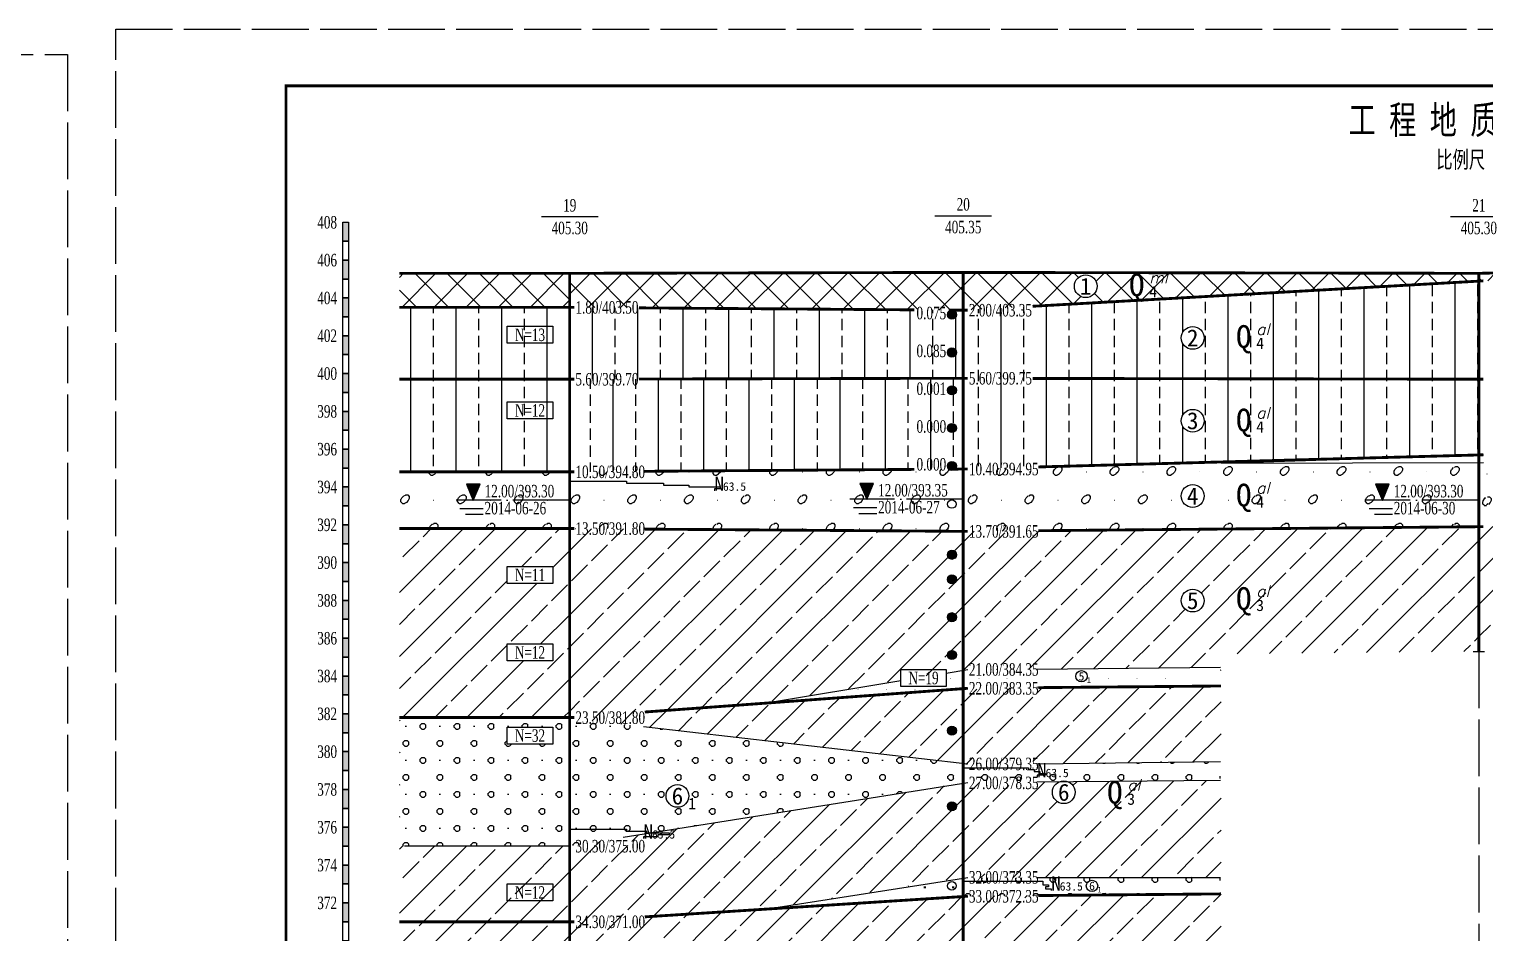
# Model space of a CAD drawing. Header units: millimetres. Extents: x -30 to 2967, y -786 to 1322.
# Drawn here: x 2469.1 to 2725.6, y -59.9 to 99.4 of the extents above; entities that cross this region are included whole.
import ezdxf
from ezdxf.enums import TextEntityAlignment as Align

# ---------------------------------------------------------------- set-up
doc = ezdxf.new("R2010")
doc.units = ezdxf.units.MM
doc.linetypes.add('SWX', pattern=[12, 10, -1, 0, -1])
doc.linetypes.add('XX', pattern=[12, 10, -2])
doc.layers.add('DXSW', color=7, linetype='Continuous')
doc.layers.add('MASKTEXT', color=7, linetype='Continuous')
doc.styles.add('Dzcd', font='TIMES.TTF')
doc.styles.add('DzSl', font='italic__.ttf')
doc.styles.get("Standard").update_dxf_attribs({"font": 'SimSun.ttf'})
pattern_1 = [(0, (0.293, 0), (3, 3), [0.4142, -5.5858]), (0, (0.293, 1), (3, 3), [0.4142, -5.5858]), (90, (0, 0.293), (-3, 3), [0.4142, -5.5858]), (90, (1, 0.293), (-3, 3), [0.4142, -5.5858]), (45, (0.707, 0), (-3.000042, 3.000042), [0.4142, -3.8285]), (45, (0, 0.707), (-3.000042, 3.000042), [0.4142, -3.8285]), (135, (0.293, 0), (-3.000042, -3.000042), [0.4142, -3.8285]), (135, (1, 0.707), (-3.000042, -3.000042), [0.4142, -3.8285]), (0, (3.5, 0.5), (0, 6), [0, -6])]
pattern_2 = [(45, (0, 0), (-2.828427, 2.828427), []), (315, (0, 0), (2.828427, 2.828427), [])]
pattern_3 = [(90, (2564.3745, -1294.6435), (-8, 5e-16), [2, -1]), (90, (2568.3745, -1294.6435), (-8, 5e-16), [])]
pattern_4 = [(90, (0, 0), (-8, 5e-16), [2, -1]), (90, (4, 0), (-8, 5e-16), [])]
pattern_5 = [(0, (2564.888, -1294.2046), (5, 5), [0.3756, -9.6244]), (0, (2565.445, -1292.7257), (5, 5), [0.3798, -9.6202]), (135, (2564.888, -1294.2046), (-5.000023, -5.000023), [0.3906, -6.6804]), (315, (2565.825, -1292.726), (5.000023, 5.000023), [0.3828, -6.6883]), (90, (2564.612, -1293.9283), (-5, 5), [0.377, -9.623]), (270, (2566.0955, -1292.9964), (5, -5), [0.3751, -9.6249]), (45, (2564.769, -1293.237), (-5.000023, 5.000023), [0.492, -6.5791]), (225, (2565.922, -1293.718), (5.000023, -5.000023), [0.4449, -6.6262]), (63.4348, (2564.612, -1293.551), (-10.000075, -6e-05), [0.3513, -22.0094]), (243.4348, (2566.0955, -1293.371), (10.000075, 6e-05), [0.3886, -21.9721]), (63.4348, (2569.612, -1288.551), (-10.000075, -6e-05), [0.3513, -22.0094]), (243.4348, (2571.0955, -1288.371), (10.000075, 6e-05), [0.3886, -21.9721]), (63.4348, (2574.612, -1283.551), (-10.000075, -6e-05), [0.3513, -22.0094]), (243.4348, (2576.0955, -1283.371), (10.000075, 6e-05), [0.3886, -21.9721]), (63.4348, (2579.612, -1278.551), (-10.000075, -6e-05), [0.3513, -22.0094]), (243.4348, (2581.0955, -1278.371), (10.000075, 6e-05), [0.3886, -21.9721]), (26.5659, (2565.117, -1292.8892), (-9.998806, 0.000297), [0.3657, -21.9937]), (206.5659, (2565.607, -1294.033), (9.999964, 0.000282), [0.3838, -21.9769]), (26.5659, (2570.117, -1287.8892), (-9.998806, 0.000297), [0.3657, -21.9937]), (206.5659, (2570.607, -1289.033), (9.999964, 0.000282), [0.3838, -21.9769]), (0, (2570.369, -1293.631), (0, 10), [0.05, -9.95]), (0, (2575.369, -1288.631), (0, 10), [0.05, -9.95])]
pattern_6 = [(45, (0, 0), (-5.656854, 5.656854), []), (45, (5.657, 0), (-2.828427, 8.485281), [4, -1])]
pattern_7 = [(45, (2564.3745, -1294.6435), (-2.828427, 2.828427), []), (315, (2564.3745, -1294.6435), (2.828427, 2.828427), [])]

# ---------------------------------------------------------------- blocks, each defined once
blk = doc.blocks.new('TL_YZY')
h = blk.add_hatch(color=256)
edge = h.paths.add_edge_path()
edge.add_arc((0, -0.79), 0.8, 0, 360)
blk.add_circle((0, -0.79), 0.8)
blk = doc.blocks.new('TL_BGN')
blk.add_lwpolyline([(-8, 0), (0, 0), (0, -3), (-8, -3)], close=True)
blk = doc.blocks.new('TL_RDY')
blk.add_circle((0, -1.51), 0.75)
blk = doc.blocks.new('tl_shw')
blk.add_hatch(color=256).paths.add_polyline_path([(1.21, 2.81), (-1.21, 2.81), (0, -0.04)])
for p, q in [((-2.35, -1.44), (1.77, -1.44)), ((1.77, -2.55), (-1.39, -2.55))]:
    blk.add_line(p, q)
at = {"flags": 128}
blk.add_lwpolyline([(1.21, 2.81), (-1.21, 2.81), (0, -0.04)], close=True, dxfattribs=at)

msp = doc.modelspace()

# ---------------------------------------------------------------- hatches: boundary and pattern name
for points in [[(2524.37, 62.02), (2524.37, 65.36), (2525.37, 65.36), (2525.37, 62.02)], [(2524.37, 55.36), (2524.37, 58.69), (2525.37, 58.69), (2525.37, 55.36)], [(2524.37, 48.69), (2524.37, 52.02), (2525.37, 52.02), (2525.37, 48.69)], [(2524.37, 42.02), (2524.37, 45.36), (2525.37, 45.36), (2525.37, 42.02)], [(2524.37, 35.36), (2524.37, 38.69), (2525.37, 38.69), (2525.37, 35.36)], [(2524.37, 28.69), (2524.37, 32.02), (2525.37, 32.02), (2525.37, 28.69)], [(2524.37, 22.02), (2524.37, 25.36), (2525.37, 25.36), (2525.37, 22.02)], [(2524.37, 15.36), (2524.37, 18.69), (2525.37, 18.69), (2525.37, 15.36)], [(2524.37, 8.69), (2524.37, 12.02), (2525.37, 12.02), (2525.37, 8.69)], [(2524.37, 2.02), (2524.37, 5.36), (2525.37, 5.36), (2525.37, 2.02)], [(2524.37, -4.64), (2524.37, -1.31), (2525.37, -1.31), (2525.37, -4.64)], [(2524.37, -11.31), (2524.37, -7.98), (2525.37, -7.98), (2525.37, -11.31)], [(2524.37, -17.98), (2524.37, -14.64), (2525.37, -14.64), (2525.37, -17.98)], [(2524.37, -24.64), (2524.37, -21.31), (2525.37, -21.31), (2525.37, -24.64)], [(2524.37, -31.31), (2524.37, -27.98), (2525.37, -27.98), (2525.37, -31.31)], [(2524.37, -37.98), (2524.37, -34.64), (2525.37, -34.64), (2525.37, -37.98)], [(2524.37, -44.64), (2524.37, -41.31), (2525.37, -41.31), (2525.37, -44.64)], [(2524.37, -51.31), (2524.37, -47.98), (2525.37, -47.98), (2525.37, -51.31)], [(2524.37, -57.98), (2524.37, -54.64), (2525.37, -54.64), (2525.37, -57.98)]]:
    msp.add_hatch(color=256).paths.add_polyline_path(points)
h = msp.add_hatch()
h.set_pattern_fill('素填土', color=256, style=0)
h.set_pattern_definition(pattern_2)
h.paths.add_polyline_path([(2564.37, 56.36), (2633.71, 56.52), (2633.71, 49.86), (2564.37, 50.36)])
h.paths.add_polyline_path([(2564.8, 48.64), (2576.81, 48.64), (2576.81, 52.09), (2564.8, 52.09)], flags=9)
h.paths.add_polyline_path([(2625.03, 47.65), (2631.27, 47.65), (2631.27, 51.01), (2625.03, 51.01)], flags=9)
h = msp.add_hatch()
h.set_pattern_fill('素填土', color=256, style=0)
h.set_pattern_definition(pattern_2)
h.paths.add_polyline_path([(2633.71, 56.52), (2724.57, 56.36), (2724.57, 55.03), (2633.71, 49.86)])
edge = h.paths.add_edge_path(flags=16)
edge.add_arc((2655.29, 54.08), 2, 0, 360)
h.paths.add_polyline_path([(2661.78, 50.79), (2666.81, 50.79), (2666.81, 57.36), (2661.78, 57.36)], flags=9)
h.paths.add_polyline_path([(2665.99, 54.13), (2671.32, 54.13), (2671.32, 57.13), (2665.99, 57.13)], flags=9)
h.paths.add_polyline_path([(2634.13, 48.14), (2646.15, 48.14), (2646.15, 51.59), (2634.13, 51.59)], flags=9)
h.paths.add_polyline_path([(2666.01, 51.65), (2668.4, 51.65), (2668.4, 54.54), (2666.01, 54.54)], flags=24)
h = msp.add_hatch()
h.set_pattern_fill('素填土', color=256, style=0)
h.set_pattern_definition(pattern_7)
h.paths.add_polyline_path([(2724.57, 56.36), (2815.74, 58.49), (2815.74, 56.83), (2724.57, 55.03)])
h.paths.add_polyline_path([(2725, 53.3), (2737.01, 53.3), (2737.01, 56.75), (2725, 56.75)], flags=8)
h = msp.add_hatch()
h.set_pattern_fill('黄土状粉质粘土', color=256, style=0)
h.set_pattern_definition(pattern_4)
h.paths.add_polyline_path([(2724.57, 55.03), (2815.74, 56.83), (2815.74, 41.83), (2724.57, 37.69)])
h.paths.add_polyline_path([(2807.06, 52.95), (2813.3, 52.95), (2813.3, 56.31), (2807.06, 56.31)], flags=24)
h.paths.add_polyline_path([(2807.06, 49.62), (2813.3, 49.62), (2813.3, 52.98), (2807.06, 52.98)], flags=24)
h.paths.add_polyline_path([(2807.06, 46.29), (2813.3, 46.29), (2813.3, 49.64), (2807.06, 49.64)], flags=24)
h.paths.add_polyline_path([(2807.06, 42.95), (2813.3, 42.95), (2813.3, 46.31), (2807.06, 46.31)], flags=24)
h.paths.add_polyline_path([(2725, 53.3), (2737.01, 53.3), (2737.01, 56.75), (2725, 56.75)], flags=24)
h.paths.add_polyline_path([(2725, 35.97), (2737.01, 35.97), (2737.01, 39.42), (2725, 39.42)], flags=9)
h.paths.add_polyline_path([(2807.06, 39.62), (2813.3, 39.62), (2813.3, 42.98), (2807.06, 42.98)], flags=25)
h = msp.add_hatch()
h.set_pattern_fill('素填土', color=256, style=0)
h.set_pattern_definition(pattern_7)
h.paths.add_polyline_path([(2534.37, 56.36), (2564.37, 56.36), (2564.37, 50.36), (2534.37, 50.36)])
h = msp.add_hatch()
h.set_pattern_fill('黄土状粉质粘土', color=256, style=0)
h.set_pattern_definition(pattern_3)
h.paths.add_polyline_path([(2633.71, 49.86), (2724.57, 55.03), (2724.57, 37.69), (2633.71, 37.86)])
edge = h.paths.add_edge_path(flags=16)
edge.add_arc((2674.14, 44.97), 2, 0, 360)
h.paths.add_polyline_path([(2666.01, 51.65), (2668.4, 51.65), (2668.4, 54.54), (2666.01, 54.54)], flags=24)
h.paths.add_polyline_path([(2680.62, 41.68), (2685.66, 41.68), (2685.66, 48.24), (2680.62, 48.24)], flags=24)
h.paths.add_polyline_path([(2684.86, 42.54), (2687.24, 42.54), (2687.24, 45.42), (2684.86, 45.42)], flags=24)
h.paths.add_polyline_path([(2684.84, 45.02), (2688.96, 45.02), (2688.96, 48.02), (2684.84, 48.02)], flags=24)
h.paths.add_polyline_path([(2634.13, 48.14), (2646.15, 48.14), (2646.15, 51.59), (2634.13, 51.59)], flags=24)
h.paths.add_polyline_path([(2634.13, 36.14), (2646.15, 36.14), (2646.15, 39.59), (2634.13, 39.59)], flags=9)
h = msp.add_hatch()
h.set_pattern_fill('黄土状粉质粘土', color=256, style=0)
h.set_pattern_definition(pattern_3)
h.paths.add_polyline_path([(2564.37, 50.36), (2633.71, 49.86), (2633.71, 37.86), (2564.37, 37.69)])
h.paths.add_polyline_path([(2625.03, 47.65), (2631.27, 47.65), (2631.27, 51.01), (2625.03, 51.01)], flags=8)
h.paths.add_polyline_path([(2625.03, 40.99), (2631.27, 40.99), (2631.27, 44.35), (2625.03, 44.35)], flags=8)
h.paths.add_polyline_path([(2564.8, 48.64), (2576.81, 48.64), (2576.81, 52.09), (2564.8, 52.09)], flags=8)
h.paths.add_polyline_path([(2564.8, 35.97), (2576.81, 35.97), (2576.81, 39.42), (2564.8, 39.42)], flags=8)
h = msp.add_hatch()
h.set_pattern_fill('黄土状粉质粘土', color=256, style=0)
h.set_pattern_definition(pattern_3)
h.paths.add_polyline_path([(2534.37, 50.36), (2564.37, 50.36), (2564.37, 37.69), (2534.37, 37.69)])
h.paths.add_polyline_path([(2554.2, 43.83), (2560.55, 43.83), (2560.55, 47.18), (2554.2, 47.18)], flags=8)
h = msp.add_hatch()
h.set_pattern_fill('黄土状粉质粘土', color=256, style=0)
h.set_pattern_definition(pattern_4)
h.paths.add_polyline_path([(2724.57, 37.69), (2815.74, 41.83), (2815.74, 24.16), (2724.57, 24.36)])
h.paths.add_polyline_path([(2807.06, 39.62), (2813.3, 39.62), (2813.3, 42.98), (2807.06, 42.98)], flags=9)
h.paths.add_polyline_path([(2807.06, 36.29), (2813.3, 36.29), (2813.3, 39.64), (2807.06, 39.64)], flags=24)
h.paths.add_polyline_path([(2807.06, 32.95), (2813.3, 32.95), (2813.3, 36.31), (2807.06, 36.31)], flags=24)
h.paths.add_polyline_path([(2807.06, 29.62), (2813.3, 29.62), (2813.3, 32.98), (2807.06, 32.98)], flags=24)
h.paths.add_polyline_path([(2807.06, 26.29), (2813.3, 26.29), (2813.3, 29.64), (2807.06, 29.64)], flags=24)
h.paths.add_polyline_path([(2725, 35.97), (2737.01, 35.97), (2737.01, 39.42), (2725, 39.42)], flags=24)
h.paths.add_polyline_path([(2724.98, 23.32), (2737, 23.32), (2737, 26.77), (2724.98, 26.77)], flags=9)
h.paths.add_polyline_path([(2807.06, 22.95), (2813.3, 22.95), (2813.3, 26.31), (2807.06, 26.31)], flags=9)
h = msp.add_hatch()
h.set_pattern_fill('黄土状粉质粘土', color=256, style=0)
h.set_pattern_definition(pattern_4)
h.paths.add_polyline_path([(2564.37, 37.69), (2633.71, 37.86), (2633.71, 21.86), (2564.37, 21.36)])
h.paths.add_polyline_path([(2625.03, 34.32), (2631.27, 34.32), (2631.27, 37.68), (2625.03, 37.68)], flags=24)
h.paths.add_polyline_path([(2625.03, 27.65), (2631.27, 27.65), (2631.27, 31.01), (2625.03, 31.01)], flags=24)
h.paths.add_polyline_path([(2564.8, 35.97), (2576.81, 35.97), (2576.81, 39.42), (2564.8, 39.42)], flags=9)
h.paths.add_polyline_path([(2564.8, 19.64), (2577.95, 19.64), (2577.95, 23.09), (2564.8, 23.09)], flags=9)
h.paths.add_polyline_path([(2625.03, 20.99), (2631.27, 20.99), (2631.27, 24.35), (2625.03, 24.35)], flags=9)
h = msp.add_hatch()
h.set_pattern_fill('黄土状粉质粘土', color=256, style=0)
h.set_pattern_definition(pattern_3)
h.paths.add_polyline_path([(2633.71, 37.86), (2724.57, 37.69), (2724.57, 24.36), (2633.71, 21.86)])
edge = h.paths.add_edge_path(flags=16)
edge.add_arc((2674.14, 30.37), 2, 0, 360)
h.paths.add_polyline_path([(2680.62, 26.95), (2685.66, 26.95), (2685.66, 33.52), (2680.62, 33.52)], flags=24)
h.paths.add_polyline_path([(2684.86, 27.81), (2687.24, 27.81), (2687.24, 30.69), (2684.86, 30.69)], flags=24)
h.paths.add_polyline_path([(2684.84, 30.29), (2688.96, 30.29), (2688.96, 33.29), (2684.84, 33.29)], flags=24)
h.paths.add_polyline_path([(2634.13, 36.14), (2646.15, 36.14), (2646.15, 39.59), (2634.13, 39.59)], flags=9)
h.paths.add_polyline_path([(2634.13, 20.14), (2647.28, 20.14), (2647.28, 23.59), (2634.13, 23.59)], flags=9)
h = msp.add_hatch()
h.set_pattern_fill('黄土状粉质粘土', color=256, style=0)
h.set_pattern_definition(pattern_3)
h.paths.add_polyline_path([(2534.37, 37.69), (2564.37, 37.69), (2564.37, 21.36), (2534.37, 21.36)])
h.paths.add_polyline_path([(2554.2, 30.5), (2560.55, 30.5), (2560.55, 33.84), (2554.2, 33.84)], flags=8)
h = msp.add_hatch()
h.set_pattern_fill('卵石', color=256, style=0)
h.set_pattern_definition([(0, (0.5137, 0.439), (5, 5), [0.3756, -9.6244]), (0, (1.0705, 1.918), (5, 5), [0.3798, -9.6202]), (135, (0.514, 0.439), (-5.000023, -5.000023), [0.3906, -6.6804]), (315, (1.45, 1.918), (5.000023, 5.000023), [0.3828, -6.6883]), (90, (0.2375, 0.715), (-5, 5), [0.377, -9.623]), (270, (1.721, 1.647), (5, -5), [0.3751, -9.6249]), (45, (0.3946, 1.4064), (-5.000023, 5.000023), [0.492, -6.5791]), (225, (1.547, 0.925), (5.000023, -5.000023), [0.4449, -6.6262]), (63.4348, (0.2375, 1.092), (-10.000075, -6e-05), [0.3513, -22.0094]), (243.4348, (1.721, 1.273), (10.000075, 6e-05), [0.3886, -21.9721]), (63.4348, (5.2375, 6.092), (-10.000075, -6e-05), [0.3513, -22.0094]), (243.4348, (6.721, 6.273), (10.000075, 6e-05), [0.3886, -21.9721]), (63.4348, (10.2375, 11.092), (-10.000075, -6e-05), [0.3513, -22.0094]), (243.4348, (11.721, 11.273), (10.000075, 6e-05), [0.3886, -21.9721]), (63.4348, (15.2375, 16.092), (-10.000075, -6e-05), [0.3513, -22.0094]), (243.4348, (16.721, 16.273), (10.000075, 6e-05), [0.3886, -21.9721]), (26.5659, (0.7425, 1.7543), (-9.998806, 0.000297), [0.3657, -21.9937]), (206.5659, (1.2326, 0.6106), (9.9999644, 0.000282), [0.3838, -21.9769]), (26.5659, (5.7425, 6.7543), (-9.998806, 0.000297), [0.3657, -21.9937]), (206.5659, (6.2326, 5.6106), (9.9999644, 0.000282), [0.3838, -21.9769]), (0, (5.994, 1.013), (0, 10), [0.05, -9.95]), (0, (10.994, 6.013), (0, 10), [0.05, -9.95])])
h.paths.add_polyline_path([(2724.57, 24.36), (2815.74, 24.16), (2815.74, 12.49), (2724.57, 11.69)])
h.paths.add_polyline_path([(2724.67, 24.26), (2770.16, 23.84), (2724.67, 23.03)], flags=16)
h.paths.add_polyline_path([(2807.06, 22.95), (2813.3, 22.95), (2813.3, 26.31), (2807.06, 26.31)], flags=9)
h.paths.add_polyline_path([(2800.17, 17.04), (2813.32, 17.04), (2813.32, 20.49), (2800.17, 20.49)], flags=24)
h.paths.add_polyline_path([(2800.18, 14.05), (2811.91, 14.05), (2811.91, 17.41), (2800.18, 17.41)], flags=24)
h.paths.add_polyline_path([(2724.98, 23.32), (2737, 23.32), (2737, 26.77), (2724.98, 26.77)], flags=9)
h.paths.add_polyline_path([(2724.98, 20.29), (2738.13, 20.29), (2738.13, 23.74), (2724.98, 23.74)], flags=24)
h.paths.add_polyline_path([(2725, 9.97), (2738.15, 9.97), (2738.15, 13.42), (2725, 13.42)], flags=9)
edge = h.paths.add_edge_path(flags=16)
edge.add_line((2800.51, 14.6), (2797.35, 14.6))
edge = h.paths.add_edge_path(flags=16)
edge.add_line((2796.39, 15.72), (2800.51, 15.72))
h.paths.add_polyline_path([(2799.95, 19.97), (2797.53, 19.97), (2798.74, 17.12)], flags=16)
edge = h.paths.add_edge_path(flags=16)
edge.add_arc((2813.74, 16.98), 0.75, 0, 360)
h.paths.add_polyline_path([(2800.18, 14.05), (2811.91, 14.05), (2811.91, 17.41), (2800.18, 17.41)], flags=8)
h.paths.add_polyline_path([(2800.17, 17.04), (2813.32, 17.04), (2813.32, 20.49), (2800.17, 20.49)], flags=8)
h = msp.add_hatch()
h.set_pattern_fill('卵石', color=256, style=0)
h.set_pattern_definition(pattern_5)
h.paths.add_polyline_path([(2564.37, 21.36), (2633.71, 21.86), (2633.71, 10.86), (2564.37, 11.36)])
h.paths.add_polyline_path([(2625.03, 20.99), (2631.27, 20.99), (2631.27, 24.35), (2625.03, 24.35)], flags=8)
h.paths.add_polyline_path([(2618.13, 16.4), (2631.28, 16.4), (2631.28, 19.85), (2618.13, 19.85)], flags=8)
h.paths.add_polyline_path([(2618.15, 13.42), (2629.88, 13.42), (2629.88, 16.78), (2618.15, 16.78)], flags=8)
h.paths.add_polyline_path([(2564.8, 19.64), (2577.95, 19.64), (2577.95, 23.09), (2564.8, 23.09)], flags=8)
h.paths.add_polyline_path([(2564.8, 9.64), (2577.95, 9.64), (2577.95, 13.09), (2564.8, 13.09)], flags=8)
h = msp.add_hatch()
h.set_pattern_fill('卵石', color=256, style=0)
h.set_pattern_definition(pattern_5)
h.paths.add_polyline_path([(2633.71, 21.86), (2724.57, 24.36), (2724.57, 11.69), (2633.71, 10.86)])
edge = h.paths.add_edge_path(flags=16)
edge.add_arc((2674.14, 17.1), 2, 0, 360)
h.paths.add_polyline_path([(2679.24, 22.86), (2724.57, 24.36), (2724.57, 23.03)], flags=16)
h.paths.add_polyline_path([(2709, 16.24), (2722.15, 16.24), (2722.15, 19.69), (2709, 19.69)], flags=24)
h.paths.add_polyline_path([(2709.02, 13.26), (2720.74, 13.26), (2720.74, 16.61), (2709.02, 16.61)], flags=24)
h.paths.add_polyline_path([(2680.62, 13.72), (2685.66, 13.72), (2685.66, 20.29), (2680.62, 20.29)], flags=24)
h.paths.add_polyline_path([(2684.86, 14.58), (2687.24, 14.58), (2687.24, 17.47), (2684.86, 17.47)], flags=24)
h.paths.add_polyline_path([(2684.84, 17.06), (2688.96, 17.06), (2688.96, 20.06), (2684.84, 20.06)], flags=24)
h.paths.add_polyline_path([(2634.13, 20.14), (2647.28, 20.14), (2647.28, 23.59), (2634.13, 23.59)], flags=24)
h.paths.add_polyline_path([(2634.13, 9.14), (2647.28, 9.14), (2647.28, 12.59), (2634.13, 12.59)], flags=9)
h = msp.add_hatch()
h.set_pattern_fill('卵石', color=256, style=0)
h.set_pattern_definition(pattern_5)
h.paths.add_polyline_path([(2534.37, 21.36), (2564.37, 21.36), (2564.37, 11.36), (2534.37, 11.36)])
h.paths.add_polyline_path([(2548.8, 16.24), (2561.95, 16.24), (2561.95, 19.69), (2548.8, 19.69)], flags=8)
h.paths.add_polyline_path([(2548.82, 13.26), (2560.54, 13.26), (2560.54, 16.61), (2548.82, 16.61)], flags=8)
h = msp.add_hatch()
h.set_pattern_fill('粉质粘土', color=256, style=0)
h.set_pattern_definition(pattern_6)
h.paths.add_polyline_path([(2564.37, 11.36), (2633.71, 10.86), (2633.71, -16.81), (2564.37, -21.97)])
h.paths.add_polyline_path([(2599.04, -19.39), (2633.71, -13.47), (2633.71, -16.81)], flags=17)
h.paths.add_polyline_path([(2623.53, -16.68), (2629.88, -16.68), (2629.88, -13.32), (2623.53, -13.32)], flags=24)
h.paths.add_polyline_path([(2564.8, 9.64), (2577.95, 9.64), (2577.95, 13.09), (2564.8, 13.09)], flags=9)
h.paths.add_polyline_path([(2564.8, -23.7), (2577.95, -23.7), (2577.95, -20.25), (2564.8, -20.25)], flags=9)
h = msp.add_hatch()
h.set_pattern_fill('粉质粘土', color=256, style=0)
h.set_pattern_definition(pattern_6)
h.paths.add_polyline_path([(2724.57, 11.69), (2815.74, 12.49), (2815.74, -17.51), (2770.16, -17.91), (2770.16, -9.91), (2724.57, -10.31)])
h.paths.add_polyline_path([(2770.26, -12.01), (2815.74, -11.51), (2815.74, -17.51), (2770.26, -17.91)], flags=16)
h.paths.add_polyline_path([(2805.57, -14.7), (2811.91, -14.7), (2811.91, -11.36), (2805.57, -11.36)], flags=24)
h.paths.add_polyline_path([(2725, 9.97), (2738.15, 9.97), (2738.15, 13.42), (2725, 13.42)], flags=9)
h.paths.add_polyline_path([(2725, -12.03), (2738.15, -12.03), (2738.15, -8.58), (2725, -8.58)], flags=25)
h = msp.add_hatch()
h.set_pattern_fill('粉质粘土', color=256, style=0)
h.set_pattern_definition(pattern_6)
h.paths.add_polyline_path([(2534.37, 11.36), (2564.37, 11.36), (2564.37, -21.97), (2534.37, -21.97)])
h.paths.add_polyline_path([(2554.2, 1.5), (2560.55, 1.5), (2560.55, 4.84), (2554.2, 4.84)], flags=8)
h.paths.add_polyline_path([(2554.2, -12.17), (2560.55, -12.17), (2560.55, -8.82), (2554.2, -8.82)], flags=8)
h.paths.add_polyline_path([(2553.37, -8.98), (2561.37, -8.98), (2561.37, -11.98), (2553.37, -11.98)], flags=16)
h.paths.add_polyline_path([(2553.37, 4.69), (2561.37, 4.69), (2561.37, 1.69), (2553.37, 1.69)], flags=16)
h.paths.add_polyline_path([(2554.2, -26.85), (2560.55, -26.85), (2560.55, -23.49), (2554.2, -23.49)], flags=9)
h.paths.add_polyline_path([(2554.2, -12.17), (2560.55, -12.17), (2560.55, -8.82), (2554.2, -8.82)], flags=24)
h.paths.add_polyline_path([(2554.2, 1.5), (2560.55, 1.5), (2560.55, 4.84), (2554.2, 4.84)], flags=24)
h = msp.add_hatch()
h.set_pattern_fill('粉质粘土', color=256, style=0)
h.set_pattern_definition(pattern_6)
h.paths.add_polyline_path([(2633.71, 10.86), (2724.57, 11.69), (2724.57, -10.31), (2679.14, -10.73), (2679.14, -16.4), (2633.71, -16.81)])
edge = h.paths.add_edge_path(flags=16)
edge.add_arc((2674.14, -1.35), 2, 0, 360)
h.paths.add_polyline_path([(2680.62, -4.52), (2685.66, -4.52), (2685.66, 2.04), (2680.62, 2.04)], flags=24)
h.paths.add_polyline_path([(2684.86, -3.67), (2687.25, -3.67), (2687.25, -0.75), (2684.86, -0.75)], flags=24)
h.paths.add_polyline_path([(2684.84, -1.18), (2688.96, -1.18), (2688.96, 1.82), (2684.84, 1.82)], flags=24)
h.paths.add_polyline_path([(2634.13, 9.14), (2647.28, 9.14), (2647.28, 12.59), (2634.13, 12.59)], flags=9)
h.paths.add_polyline_path([(2633.81, -13.57), (2679.04, -13.06), (2679.04, -16.4), (2633.81, -16.81)], flags=16)
h = msp.add_hatch()
h.set_pattern_fill('粉质粘土', color=256, style=0)
h.set_pattern_definition(pattern_6)
h.paths.add_polyline_path([(2633.71, -16.81), (2679.14, -16.4), (2679.14, -53.06), (2633.71, -53.47)])
edge = h.paths.add_edge_path(flags=16)
edge.add_arc((2651.42, -35.14), 2, 0, 360)
h.paths.add_polyline_path([(2633.81, -50.24), (2679.04, -50.14), (2679.04, -53.06), (2633.81, -53.47)], flags=16)
h.paths.add_polyline_path([(2633.81, -30.24), (2679.04, -29.73), (2679.04, -33.06), (2633.81, -33.47)], flags=16)
h.paths.add_polyline_path([(2657.91, -38.68), (2662.94, -38.68), (2662.94, -32.12), (2657.91, -32.12)], flags=24)
h.paths.add_polyline_path([(2662.14, -37.83), (2664.53, -37.83), (2664.53, -34.91), (2662.14, -34.91)], flags=24)
h.paths.add_polyline_path([(2662.12, -35.34), (2666.24, -35.34), (2666.24, -32.34), (2662.12, -32.34)], flags=24)
h.paths.add_polyline_path([(2634.13, -18.53), (2647.28, -18.53), (2647.28, -15.08), (2634.13, -15.08)], flags=9)
h.paths.add_polyline_path([(2634.13, -31.86), (2647.28, -31.86), (2647.28, -28.41), (2634.13, -28.41)], flags=24)
h.paths.add_polyline_path([(2634.13, -35.2), (2647.28, -35.2), (2647.28, -31.75), (2634.13, -31.75)], flags=24)
h.paths.add_polyline_path([(2634.13, -51.86), (2647.28, -51.86), (2647.28, -48.41), (2634.13, -48.41)], flags=24)
h.paths.add_polyline_path([(2634.13, -55.2), (2647.28, -55.2), (2647.28, -51.75), (2634.13, -51.75)], flags=9)
h = msp.add_hatch()
h.set_pattern_fill('粉质粘土', color=256, style=0)
h.set_pattern_definition(pattern_6)
h.paths.add_polyline_path([(2564.37, -21.97), (2633.71, -16.81), (2633.71, -53.47), (2564.37, -57.97)])
h.paths.add_polyline_path([(2599.24, -55.71), (2633.71, -50.14), (2633.71, -53.47)], flags=17)
h.paths.add_polyline_path([(2564.47, -22.07), (2633.7, -30.14), (2633.7, -33.47), (2564.47, -44.64)], flags=16)
h.paths.add_polyline_path([(2564.8, -23.7), (2577.95, -23.7), (2577.95, -20.25), (2564.8, -20.25)], flags=24)
h.paths.add_polyline_path([(2564.8, -46.36), (2577.95, -46.36), (2577.95, -42.91), (2564.8, -42.91)], flags=24)
h.paths.add_polyline_path([(2564.8, -59.7), (2577.95, -59.7), (2577.95, -56.25), (2564.8, -56.25)], flags=9)
h = msp.add_hatch()
h.set_pattern_fill('粉质粘土', color=256, style=0)
h.set_pattern_definition(pattern_6)
h.paths.add_polyline_path([(2534.37, -21.97), (2564.37, -21.97), (2564.37, -57.97), (2534.37, -57.97)])
h.paths.add_polyline_path([(2534.47, -22.07), (2564.37, -21.97), (2564.37, -44.64), (2534.47, -44.64)], flags=0)
h.paths.add_polyline_path([(2554.2, -54.5), (2560.55, -54.5), (2560.55, -51.16), (2554.2, -51.16)], flags=8)
h.paths.add_polyline_path([(2554.2, -26.85), (2560.55, -26.85), (2560.55, -23.49), (2554.2, -23.49)], flags=8)
h = msp.add_hatch()
h.set_pattern_fill('圆砾', color=256, style=0)
h.set_pattern_definition(pattern_1)
h.paths.add_polyline_path([(2534.47, -22.07), (2564.37, -21.97), (2564.37, -44.64), (2534.47, -44.64)])
h.paths.add_polyline_path([(2553.37, -23.64), (2561.37, -23.64), (2561.37, -26.64), (2553.37, -26.64)], flags=16)
h.paths.add_polyline_path([(2554.2, -26.85), (2560.55, -26.85), (2560.55, -23.49), (2554.2, -23.49)], flags=24)
h = msp.add_hatch()
h.set_pattern_fill('圆砾', color=256, style=0)
h.set_pattern_definition(pattern_1)
h.paths.add_polyline_path([(2564.47, -22.07), (2633.7, -30.14), (2633.7, -33.47), (2564.47, -44.64)])
h = msp.add_hatch()
h.set_pattern_fill('圆砾', color=256, style=0)
h.set_pattern_definition(pattern_1)
h.paths.add_polyline_path([(2633.81, -30.24), (2679.04, -29.73), (2679.04, -33.06), (2633.81, -33.47)])
edge = h.paths.add_edge_path()
edge.add_line((2633.71, -30.81), (2640.21, -30.81))
edge.add_line((2640.21, -30.81), (2640.21, -31.14))
edge.add_line((2640.21, -31.14), (2641.21, -31.14))
edge.add_line((2641.21, -31.14), (2641.21, -31.48))
edge.add_line((2641.21, -31.48), (2642.21, -31.48))
edge.add_line((2642.21, -31.48), (2642.21, -31.81))
edge.add_line((2642.21, -31.81), (2643.21, -31.81))
edge.add_line((2643.21, -31.81), (2643.21, -32.14))
edge.add_line((2643.21, -32.14), (2641.71, -32.14))
edge.add_line((2641.71, -32.14), (2641.71, -32.48))
h.paths.add_polyline_path([(2634.13, -35.2), (2647.28, -35.2), (2647.28, -31.75), (2634.13, -31.75)], flags=9)
h.paths.add_polyline_path([(2642.84, -32.84), (2647.84, -32.84), (2647.84, -30.65), (2642.84, -30.65)], flags=24)
h.paths.add_polyline_path([(2641.11, -33.07), (2644.08, -33.07), (2644.08, -29.51), (2641.11, -29.51)], flags=9)
h.paths.add_polyline_path([(2634.13, -31.86), (2647.28, -31.86), (2647.28, -28.41), (2634.13, -28.41)], flags=9)
h = msp.add_hatch()
h.set_pattern_fill('中粗砂', color=256, style=0)
h.set_pattern_definition([(0, (2564.3745, -1294.6435), (2.5, 4.33), [0, -5]), (0, (2564.4745, -1294.6435), (2.5, 4.33), [0, -5]), (0, (2564.3745, -1294.5435), (2.5, 4.33), [0, -5]), (0, (2564.4745, -1294.5435), (2.5, 4.33), [0, -5])])
h.paths.add_polyline_path([(2599.24, -55.71), (2633.71, -50.14), (2633.71, -53.47)])
h = msp.add_hatch()
h.set_pattern_fill('圆砾', color=256, style=0)
h.set_pattern_definition(pattern_1)
h.paths.add_polyline_path([(2633.81, -50.24), (2679.04, -50.14), (2679.04, -53.06), (2633.81, -53.47)])
h = msp.add_hatch()
h.set_pattern_fill('粉质粘土', color=256, style=0)
h.set_pattern_definition(pattern_6)
h.paths.add_polyline_path([(2564.37, -57.97), (2633.71, -53.47), (2633.71, -77.81), (2564.37, -79.31)])
h.paths.add_polyline_path([(2564.8, -59.7), (2577.95, -59.7), (2577.95, -56.25), (2564.8, -56.25)], flags=8)
h.paths.add_polyline_path([(2564.8, -81.03), (2577.95, -81.03), (2577.95, -77.58), (2564.8, -77.58)], flags=8)
h = msp.add_hatch()
h.set_pattern_fill('粉质粘土', color=256, style=0)
h.set_pattern_definition(pattern_6)
h.paths.add_polyline_path([(2633.71, -53.47), (2679.14, -53.06), (2679.14, -77.83), (2633.71, -77.81)])
edge = h.paths.add_edge_path(flags=16)
edge.add_arc((2651.42, -65.64), 2, 0, 360)
h.paths.add_polyline_path([(2657.91, -69.18), (2662.94, -69.18), (2662.94, -62.62), (2657.91, -62.62)], flags=24)
h.paths.add_polyline_path([(2662.14, -68.32), (2664.53, -68.32), (2664.53, -65.44), (2662.14, -65.44)], flags=24)
h.paths.add_polyline_path([(2662.12, -65.84), (2664.26, -65.84), (2664.26, -62.84), (2662.12, -62.84)], flags=24)
h.paths.add_polyline_path([(2634.13, -55.2), (2647.28, -55.2), (2647.28, -51.75), (2634.13, -51.75)], flags=9)
h.paths.add_polyline_path([(2634.13, -79.53), (2647.28, -79.53), (2647.28, -76.08), (2634.13, -76.08)], flags=9)
h = msp.add_hatch()
h.set_pattern_fill('粉质粘土', color=256, style=0)
h.set_pattern_definition(pattern_6)
h.paths.add_polyline_path([(2534.37, -57.97), (2564.37, -57.97), (2564.37, -79.31), (2534.37, -79.31)])
h.paths.add_polyline_path([(2554.2, -80.17), (2560.55, -80.17), (2560.55, -76.82), (2554.2, -76.82)], flags=9)
h.paths.add_polyline_path([(2554.2, -66.84), (2560.55, -66.84), (2560.55, -63.49), (2554.2, -63.49)], flags=24)
h.paths.add_polyline_path([(2553.37, -63.64), (2561.37, -63.64), (2561.37, -66.64), (2553.37, -66.64)], flags=16)
h.paths.add_polyline_path([(2554.2, -66.84), (2560.55, -66.84), (2560.55, -63.49), (2554.2, -63.49)], flags=24)

# ---------------------------------------------------------------- linework, layer by layer
for p, q in [((2559.37, 66.36), (2569.37, 66.36)), ((2628.71, 66.52), (2638.71, 66.52)), ((2719.57, 66.36), (2729.57, 66.36)), ((2679.24, 22.86), (2725.37, 24.36)), ((2679.24, 22.86), (2725.37, 23.03)), ((2723.57, -10.31), (2725.57, -10.31)), ((2630.71, -14.11), (2634.51, -13.47)), ((2631.42, -15.06), (2631.42, -15.06)), ((2631.42, -15.16), (2631.42, -15.16)), ((2631.52, -15.06), (2631.52, -15.06)), ((2631.52, -15.16), (2631.52, -15.16)), ((2636.42, -15.06), (2636.42, -15.06)), ((2636.42, -15.16), (2636.42, -15.16)), ((2636.52, -15.06), (2636.52, -15.06)), ((2636.52, -15.16), (2636.52, -15.16)), ((2641.42, -15.06), (2641.42, -15.06)), ((2641.42, -15.16), (2641.42, -15.16)), ((2641.52, -15.06), (2641.52, -15.06)), ((2641.52, -15.16), (2641.52, -15.16)), ((2646.69, -13.43), (2679.04, -13.06)), ((2659.27, -15.06), (2659.27, -15.06)), ((2659.27, -15.16), (2659.27, -15.16)), ((2659.37, -15.06), (2659.37, -15.06)), ((2659.37, -15.16), (2659.37, -15.16)), ((2664.27, -15.06), (2664.27, -15.06)), ((2664.27, -15.16), (2664.27, -15.16)), ((2664.37, -15.06), (2664.37, -15.06)), ((2664.37, -15.16), (2664.37, -15.16)), ((2669.27, -15.06), (2669.27, -15.06)), ((2669.27, -15.16), (2669.27, -15.16)), ((2669.37, -15.06), (2669.37, -15.06)), ((2669.37, -15.16), (2669.37, -15.16)), ((2599.04, -19.39), (2622.71, -15.44)), ((2599.04, -19.39), (2634.51, -16.81)), ((2615.12, -16.98), (2615.12, -16.98)), ((2615.12, -17.08), (2615.12, -17.08)), ((2615.22, -16.98), (2615.22, -16.98)), ((2615.22, -17.08), (2615.22, -17.08)), ((2620.12, -16.98), (2620.12, -16.98)), ((2620.12, -17.08), (2620.12, -17.08)), ((2620.22, -16.98), (2620.22, -16.98)), ((2620.22, -17.08), (2620.22, -17.08)), ((2625.12, -16.98), (2625.12, -16.98)), ((2625.12, -17.08), (2625.12, -17.08)), ((2625.22, -16.98), (2625.22, -16.98)), ((2625.22, -17.08), (2625.22, -17.08)), ((2679.04, -16.4), (2646.69, -16.69)), ((2534.47, -22.07), (2565.17, -21.97)), ((2577.34, -23.57), (2634.5, -30.14)), ((2646.69, -30.1), (2679.04, -29.73)), ((2679.04, -33.06), (2646.69, -33.35)), ((2634.5, -33.47), (2573.77, -43.14)), ((2564.37, -44.64), (2535.27, -44.64)), ((2599.24, -55.71), (2634.51, -50.14)), ((2646.69, -50.14), (2679.04, -50.14)), ((2599.24, -55.71), (2634.51, -53.47)), ((2679.04, -53.06), (2646.69, -53.35))]:
    msp.add_line(p, q)
at = {"linetype": 'XX'}
msp.add_line((2724.57, -10.31), (2724.57, -197.98), dxfattribs=at)
for points in [[(2484.37, -217.98), (2484.37, 99.42), (2966.97, 99.42), (2966.97, -217.98)], [(1955.85, -218.63), (1955.85, 94.97), (2475.89, 94.97), (2475.89, -218.63)]]:
    msp.add_lwpolyline(points, close=True, dxfattribs=at)
at = {"const_width": 0.5}
msp.add_lwpolyline([(2514.37, -207.98), (2514.37, 89.42), (2956.97, 89.42), (2956.97, -207.98)], close=True, dxfattribs=at)
for points in [[(2524.37, 62.02), (2524.37, 65.36), (2525.37, 65.36), (2525.37, 62.02)], [(2524.37, 58.69), (2524.37, 62.02), (2525.37, 62.02), (2525.37, 58.69)], [(2524.37, 55.36), (2524.37, 58.69), (2525.37, 58.69), (2525.37, 55.36)], [(2524.37, 52.02), (2524.37, 55.36), (2525.37, 55.36), (2525.37, 52.02)], [(2524.37, 48.69), (2524.37, 52.02), (2525.37, 52.02), (2525.37, 48.69)], [(2524.37, 45.36), (2524.37, 48.69), (2525.37, 48.69), (2525.37, 45.36)], [(2524.37, 42.02), (2524.37, 45.36), (2525.37, 45.36), (2525.37, 42.02)], [(2524.37, 38.69), (2524.37, 42.02), (2525.37, 42.02), (2525.37, 38.69)], [(2524.37, 35.36), (2524.37, 38.69), (2525.37, 38.69), (2525.37, 35.36)], [(2524.37, 32.02), (2524.37, 35.36), (2525.37, 35.36), (2525.37, 32.02)], [(2524.37, 28.69), (2524.37, 32.02), (2525.37, 32.02), (2525.37, 28.69)], [(2524.37, 25.36), (2524.37, 28.69), (2525.37, 28.69), (2525.37, 25.36)], [(2524.37, 22.02), (2524.37, 25.36), (2525.37, 25.36), (2525.37, 22.02)], [(2524.37, 18.69), (2524.37, 22.02), (2525.37, 22.02), (2525.37, 18.69)], [(2524.37, 15.36), (2524.37, 18.69), (2525.37, 18.69), (2525.37, 15.36)], [(2524.37, 12.02), (2524.37, 15.36), (2525.37, 15.36), (2525.37, 12.02)], [(2524.37, 8.69), (2524.37, 12.02), (2525.37, 12.02), (2525.37, 8.69)], [(2524.37, 5.36), (2524.37, 8.69), (2525.37, 8.69), (2525.37, 5.36)], [(2524.37, 2.02), (2524.37, 5.36), (2525.37, 5.36), (2525.37, 2.02)], [(2524.37, -1.31), (2524.37, 2.02), (2525.37, 2.02), (2525.37, -1.31)], [(2524.37, -4.64), (2524.37, -1.31), (2525.37, -1.31), (2525.37, -4.64)], [(2524.37, -7.98), (2524.37, -4.64), (2525.37, -4.64), (2525.37, -7.98)], [(2524.37, -11.31), (2524.37, -7.98), (2525.37, -7.98), (2525.37, -11.31)], [(2524.37, -14.64), (2524.37, -11.31), (2525.37, -11.31), (2525.37, -14.64)], [(2524.37, -17.98), (2524.37, -14.64), (2525.37, -14.64), (2525.37, -17.98)], [(2524.37, -21.31), (2524.37, -17.98), (2525.37, -17.98), (2525.37, -21.31)], [(2524.37, -24.64), (2524.37, -21.31), (2525.37, -21.31), (2525.37, -24.64)], [(2524.37, -27.98), (2524.37, -24.64), (2525.37, -24.64), (2525.37, -27.98)], [(2524.37, -31.31), (2524.37, -27.98), (2525.37, -27.98), (2525.37, -31.31)], [(2524.37, -34.64), (2524.37, -31.31), (2525.37, -31.31), (2525.37, -34.64)], [(2524.37, -37.98), (2524.37, -34.64), (2525.37, -34.64), (2525.37, -37.98)], [(2524.37, -41.31), (2524.37, -37.98), (2525.37, -37.98), (2525.37, -41.31)], [(2524.37, -44.64), (2524.37, -41.31), (2525.37, -41.31), (2525.37, -44.64)], [(2524.37, -47.98), (2524.37, -44.64), (2525.37, -44.64), (2525.37, -47.98)], [(2524.37, -51.31), (2524.37, -47.98), (2525.37, -47.98), (2525.37, -51.31)], [(2524.37, -54.64), (2524.37, -51.31), (2525.37, -51.31), (2525.37, -54.64)], [(2524.37, -57.98), (2524.37, -54.64), (2525.37, -54.64), (2525.37, -57.98)], [(2524.37, -61.31), (2524.37, -57.98), (2525.37, -57.98), (2525.37, -61.31)]]:
    msp.add_lwpolyline(points, close=True)
for points in [[(2534.37, 56.36), (2564.37, 56.36), (2581.71, 56.4), (2599.04, 56.44), (2616.37, 56.48), (2633.71, 56.52), (2656.42, 56.48), (2679.14, 56.44), (2701.86, 56.4), (2724.57, 56.36), (2747.37, 56.89), (2770.16, 57.42), (2792.95, 57.96), (2815.74, 58.49), (2838.55, 58.72), (2861.36, 58.96), (2884.17, 59.19), (2906.97, 59.42), (2936.97, 59.42)], [(2645.92, 50.55), (2725.37, 55.03)], [(2565.17, 50.36), (2534.37, 50.36)], [(2576.59, 50.27), (2625.11, 49.92)], [(2631.12, 49.88), (2634.51, 49.86)], [(2565.17, 37.69), (2534.37, 37.69)], [(2576.59, 37.72), (2634.51, 37.86)], [(2645.92, 37.83), (2725.37, 37.69)], [(2646.94, 22.22), (2725.37, 24.36)], [(2565.17, 21.36), (2534.37, 21.36)], [(2577.6, 21.45), (2625.11, 21.79)], [(2631.19, 21.83), (2634.51, 21.86)], [(2565.17, 11.36), (2534.37, 11.36)], [(2577.6, 11.26), (2634.51, 10.86)], [(2646.94, 10.98), (2725.37, 11.69)], [(2577.6, -20.99), (2634.51, -16.81)], [(2646.94, -16.69), (2679.14, -16.4)], [(2565.17, -21.97), (2534.37, -21.97)], [(2577.6, -57.11), (2634.51, -53.47)], [(2646.94, -53.35), (2679.14, -53.06)], [(2565.17, -57.97), (2534.37, -57.97)]]:
    msp.add_lwpolyline(points, dxfattribs=at)
for points in [[(2564.37, 56.36, 0.5, 0.5, 0), (2564.37, -110.31, 0, 0, 0)], [(2633.71, 56.52, 0.5, 0.5, 0), (2633.71, -160.14, 0, 0, 0)], [(2724.57, 56.36, 0.5, 0.5, 0), (2724.57, -10.31, 0, 0, 0)]]:
    msp.add_lwpolyline(points, format="xyseb")
at = {"color": 1}
for points in [[(2564.37, 19.69), (2574.37, 19.69), (2574.37, 19.36), (2580.87, 19.36), (2580.87, 19.02), (2585.37, 19.02), (2585.37, 18.69), (2590.87, 18.69), (2590.87, 18.36), (2589.87, 18.36), (2589.87, 18.02)], [(2633.71, -30.81), (2645.21, -30.81), (2645.21, -31.14), (2646.21, -31.14), (2646.21, -31.48), (2647.21, -31.48), (2647.21, -31.81), (2648.21, -31.81), (2648.21, -32.14), (2646.71, -32.14), (2646.71, -32.48)], [(2564.37, -41.64), (2574.37, -41.64), (2574.37, -41.98), (2577.87, -41.98), (2577.87, -42.31), (2581.87, -42.31), (2581.87, -42.64), (2579.87, -42.64), (2579.87, -42.98), (2577.37, -42.98), (2577.37, -43.31)], [(2633.71, -50.81), (2647.71, -50.81), (2647.71, -51.14), (2647.71, -51.14), (2647.71, -51.48), (2648.71, -51.48), (2648.71, -51.81), (2648.21, -51.81), (2648.21, -52.14), (2649.21, -52.14), (2649.21, -52.48)]]:
    msp.add_lwpolyline(points, dxfattribs=at)
for centre, radius in [((2655.29, 54.08), 2), ((2674.14, 44.97), 2), ((2674.14, 30.37), 2), ((2674.14, 17.1), 2), ((2674.14, -1.35), 2), ((2654.55, -14.69), 1), ((2651.42, -35.14), 2), ((2583.35, -35.79), 2), ((2656.4, -51.65), 1)]:
    msp.add_circle(centre, radius)
at = {"layer": 'DXSW', "linetype": 'SWX'}
for p, q in [((2564.37, 16.36), (2544.37, 16.36)), ((2633.71, 16.52), (2613.71, 16.52)), ((2724.57, 16.36), (2704.57, 16.36))]:
    msp.add_line(p, q, dxfattribs=at)

# ---------------------------------------------------------------- block references
for name, p in [('TL_YZY', (2631.71, 49.86)), ('TL_BGN', (2561.37, 47.02)), ('TL_YZY', (2631.71, 43.19)), ('TL_YZY', (2631.71, 36.52)), ('TL_BGN', (2561.37, 33.69)), ('TL_YZY', (2631.71, 29.86)), ('TL_YZY', (2631.71, 23.19)), ('TL_RDY', (2631.71, 17.19)), ('TL_YZY', (2631.71, 7.52)), ('TL_BGN', (2561.37, 4.69)), ('TL_YZY', (2631.71, 3.19)), ('TL_YZY', (2631.71, -3.48)), ('TL_BGN', (2561.37, -8.98)), ('TL_YZY', (2631.71, -10.14)), ('TL_BGN', (2630.71, -13.48)), ('TL_BGN', (2561.37, -23.64)), ('TL_YZY', (2631.71, -23.48)), ('TL_YZY', (2631.71, -36.81)), ('TL_RDY', (2631.71, -50.14)), ('TL_BGN', (2561.37, -51.31))]:
    msp.add_blockref(name, p)
at = {"layer": 'DXSW'}
for p in [(2547.37, 16.36), (2616.71, 16.52), (2707.57, 16.36)]:
    msp.add_blockref('tl_shw', p, dxfattribs=at)

# ---------------------------------------------------------------- texts
at = {"width": 0.7}
for s, height, p in [("工 程 地 质 剖 面 图(4——4')", 5, (2735.67, 83.42)), ('比例尺 横向1:300 纵向1:300', 3, (2735.67, 76.42))]:
    msp.add_text(s, height=height, dxfattribs=at).set_placement(p, align=Align.MIDDLE_CENTER)
at = {"style": 'Dzcd', "width": 0.7}
for s, p in [('19', (2564.37, 68.36)), ('20', (2633.71, 68.52)), ('21', (2724.57, 68.36)), ('405.30', (2564.37, 64.36)), ('405.35', (2633.71, 64.52)), ('405.30', (2724.57, 64.36))]:
    msp.add_text(s, height=2.2, dxfattribs=at).set_placement(p, align=Align.MIDDLE_CENTER)
for s, p in [('408', (2523.37, 65.36)), ('406', (2523.37, 58.69)), ('404', (2523.37, 52.02)), ('402', (2523.37, 45.36)), ('400', (2523.37, 38.69)), ('398', (2523.37, 32.02)), ('396', (2523.37, 25.36)), ('394', (2523.37, 18.69)), ('392', (2523.37, 12.02)), ('390', (2523.37, 5.36)), ('388', (2523.37, -1.31)), ('386', (2523.37, -7.98)), ('384', (2523.37, -14.64)), ('382', (2523.37, -21.31)), ('380', (2523.37, -27.98)), ('378', (2523.37, -34.64)), ('376', (2523.37, -41.31)), ('374', (2523.37, -47.98)), ('372', (2523.37, -54.64))]:
    msp.add_text(s, height=2.2, dxfattribs=at).set_placement(p, align=Align.MIDDLE_RIGHT)
for s, height, p in [('1', 3, (2655.29, 54.08)), ('2', 3, (2674.14, 44.97)), ('3', 3, (2674.14, 30.37)), ('4', 3, (2674.14, 17.1)), ('5', 3, (2674.14, -1.35)), ('5', 1.5, (2654.55, -14.69)), ('6', 3, (2583.35, -35.79)), ('6', 3, (2651.42, -35.14)), ('6', 1.5, (2656.4, -51.65))]:
    msp.add_text(s, height=height).set_placement(p, align=Align.MIDDLE_CENTER)
at = {"color": 1}
for s, height, p in [('N', 2.5, (2589.87, 18.02)), ('63.5', 1.5, (2591.37, 18.02)), ('N', 2.5, (2646.71, -32.48)), ('63.5', 1.5, (2648.21, -32.48)), ('N', 2.5, (2577.37, -43.31)), ('63.5', 1.5, (2578.87, -43.31)), ('N', 2.5, (2649.21, -52.48)), ('63.5', 1.5, (2650.71, -52.48))]:
    msp.add_text(s, height=height, dxfattribs=at).set_placement(p)
at = {"layer": 'MASKTEXT', "style": 'DzSl'}
for s, p in [('ml', (2666.49, 54.63)), ('al', (2685.34, 45.52)), ('al', (2685.34, 30.79)), ('al', (2685.34, 17.56)), ('al', (2685.34, -0.68)), ('al', (2662.62, -34.84))]:
    msp.add_text(s, height=2, dxfattribs=at).set_placement(p)
at = {"layer": 'MASKTEXT'}
for p in [(2664.29, 54.33), (2683.14, 45.22), (2683.14, 30.49), (2683.14, 17.26), (2683.14, -0.98), (2660.42, -35.14)]:
    msp.add_text('Q', height=4, dxfattribs=at).set_placement(p, align=Align.MIDDLE_CENTER)
for s, height, p in [('4', 2, (2666.49, 52.13)), ('4', 2, (2685.34, 43.02)), ('4', 2, (2685.34, 28.29)), ('4', 2, (2685.34, 15.06)), ('3', 2, (2685.34, -3.18)), ('1', 1, (2655.5, -15.85)), ('3', 2, (2662.62, -37.34)), ('1', 2, (2585.26, -38.12)), ('1', 1, (2657.36, -52.81))]:
    msp.add_text(s, height=height, dxfattribs=at).set_placement(p)
at = {"layer": 'MASKTEXT', "style": 'Dzcd', "width": 0.7}
for s, p in [('1.80/403.50', (2565.37, 50.36)), ('2.00/403.35', (2634.71, 49.86)), ('5.60/399.70', (2565.37, 37.69)), ('5.60/399.75', (2634.71, 37.86)), ('10.50/394.80', (2565.37, 21.36)), ('10.40/394.95', (2634.71, 21.86)), ('13.50/391.80', (2565.37, 11.36)), ('13.70/391.65', (2634.71, 10.86)), ('21.00/384.35', (2634.71, -13.48)), ('22.00/383.35', (2634.71, -16.81)), ('23.50/381.80', (2565.37, -21.98)), ('26.00/379.35', (2634.71, -30.14)), ('27.00/378.35', (2634.71, -33.48)), ('30.30/375.00', (2565.37, -44.64)), ('32.00/373.35', (2634.71, -50.14)), ('33.00/372.35', (2634.71, -53.48)), ('34.30/371.00', (2565.37, -57.98))]:
    msp.add_text(s, height=2.2, dxfattribs=at).set_placement(p, align=Align.MIDDLE_LEFT)
for s, p in [('0.075', (2630.71, 48.26)), ('0.085', (2630.71, 41.59)), ('0.001', (2630.71, 34.92)), ('0.000', (2630.71, 28.26)), ('0.000', (2630.71, 21.59))]:
    msp.add_text(s, height=2.2, dxfattribs=at).set_placement(p, align=Align.RIGHT)
for s, p in [('N=13', (2557.37, 45.52)), ('N=12', (2557.37, 32.19)), ('N=11', (2557.37, 3.19)), ('N=12', (2557.37, -10.48)), ('N=19', (2626.71, -14.98)), ('N=32', (2557.37, -25.14)), ('N=12', (2557.37, -52.81))]:
    msp.add_text(s, height=2.2, dxfattribs=at).set_placement(p, align=Align.MIDDLE_CENTER)
for s, p in [('12.00/393.30', (2549.37, 16.86)), ('12.00/393.35', (2618.71, 17.02)), ('12.00/393.30', (2709.57, 16.86)), ('2014-06-26', (2549.37, 13.86)), ('2014-06-27', (2618.71, 14.02)), ('2014-06-30', (2709.57, 13.86))]:
    msp.add_text(s, height=2.2, dxfattribs=at).set_placement(p)

doc.saveas('drawing.dxf')
